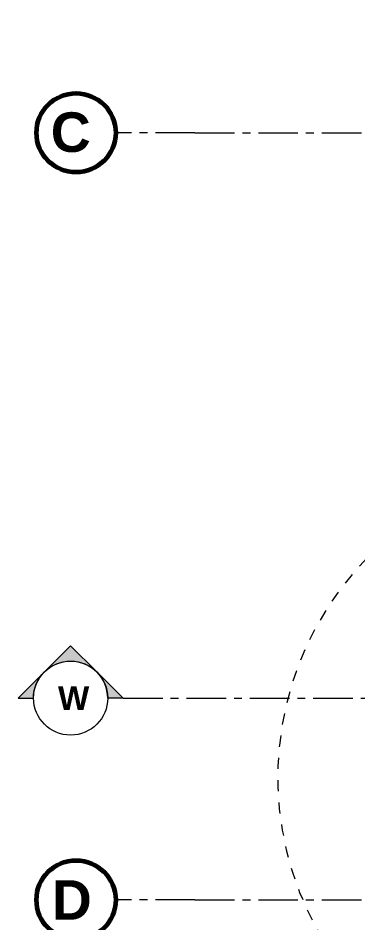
# Model space of a CAD drawing. Header units: inches. Extents: x -38 to 5698, y -33 to 92.
# Drawn here: x 188.61 to 192.9, y 7.16 to 18.6 of the extents above; entities that cross this region are included whole.
import ezdxf

# ---------------------------------------------------------------- set-up
doc = ezdxf.new("R2010")
doc.units = ezdxf.units.IN
doc.header["$MEASUREMENT"] = 0
doc.linetypes.add('Punto & Raya', pattern=[0.65, 0.5, -0.075, 0, -0.075])
doc.linetypes.add('Rayas', pattern=[0.282222, 0.141111, -0.141111])
for name, color, linetype in [('02 _ ARQ _ ALB _ Ejes Generales', 7, 'Continuous'), ('08 _ STR _ EXT _ 07 Losa Aligerada', 7, 'Continuous'), ('Marcador - Secciones', 251, 'Continuous')]:
    doc.layers.add(name, color=color, linetype=linetype)
doc.styles.add('Estilo_Generado_1', font='swisseb.ttf')

msp = doc.modelspace()

# ---------------------------------------------------------------- hatches: boundary and pattern name
at = {"layer": 'Marcador - Secciones', "linetype": 'Continuous', "lineweight": 13}
for points in [[(188.945, 10.333, -0.414214), (189.607, 10.333), (189.276, 10.664)], [(188.613, 10.002), (188.807, 10.002, -0.198912), (188.945, 10.333)], [(189.938, 10.002), (189.607, 10.333, -0.198912), (189.744, 10.002)]]:
    msp.add_hatch(color=7, dxfattribs=at).paths.add_polyline_path(points)

# ---------------------------------------------------------------- linework, layer by layer
at = {"layer": '02 _ ARQ _ ALB _ Ejes Generales', "color": 252, "linetype": 'Punto & Raya', "lineweight": 13}
for p, q in [((190.845, 17.15), (189.845, 17.15)), ((190.845, 17.15), (196.845, 17.15)), ((190.845, 7.45), (189.845, 7.45)), ((190.845, 7.45), (239.57, 7.45))]:
    msp.add_line(p, q, dxfattribs=at)
at = {"layer": '02 _ ARQ _ ALB _ Ejes Generales', "color": 7, "linetype": 'Continuous', "lineweight": 60}
for centre in [(189.345, 17.15), (189.345, 7.45)]:
    msp.add_circle(centre, 0.5, dxfattribs=at)
at = {"layer": '08 _ STR _ EXT _ 07 Losa Aligerada', "color": 7, "linetype": 'Rayas', "lineweight": 18, "flags": 128}
msp.add_lwpolyline([(193.22, 11.97, 1.049431), (198.794, 6.3), (209.6, 6.3), (209.6, 6.2), (214.798, 6.2), (214.798, 7.2), (222.07, 7.2), (222.07, 5.664), (223.27, 5.664), (223.27, 4.2), (228.37, 4.2), (228.37, 5.664), (229.57, 5.664), (229.57, 7.2), (236.57, 7.2), (236.57, 15), (236.57, 15.15), (236.57, 15.15), (236.57, 15.8), (236.57, 15.8), (236.57, 18.1), (236.57, 20.35), (234.07, 20.35), (231.67, 20.35), (231.67, 22.35), (231.67, 22.6), (231.67, 24.5), (231.67, 24.75), (231.67, 26.75), (236.57, 26.75), (236.57, 29.7), (236.57, 35.2), (236.57, 39.9), (228.67, 39.9), (223.553, 39.9), (223.553, 40.9), (218.932, 40.9), (218.932, 39.9), (208.37, 39.9), (208.37, 41.435), (207.42, 41.435), (207.42, 42.9), (202.22, 42.9), (202.22, 41.435), (201.27, 41.435), (201.27, 39.9), (196.27, 39.9), (196.27, 41.1), (192.87, 41.1), (192.87, 37.7), (194.07, 37.7), (194.07, 33.9), (193.17, 33.9), (193.17, 21.266), (193.22, 21.266)], format="xyb", close=True, dxfattribs=at)
at = {"layer": 'Marcador - Secciones', "color": 251, "linetype": 'Punto & Raya', "lineweight": 13}
msp.add_line((189.938, 10.002), (231.351, 10.002), dxfattribs=at)
at = {"layer": 'Marcador - Secciones', "color": 7, "linetype": 'Continuous', "lineweight": 13, "flags": 128}
for points in [[(188.945, 10.333, -0.414214), (189.607, 10.333), (189.276, 10.664)], [(188.613, 10.002), (188.807, 10.002, -0.198912), (188.945, 10.333)], [(189.938, 10.002), (189.744, 10.002, 0.198912), (189.607, 10.333)]]:
    msp.add_lwpolyline(points, format="xyb", close=True, dxfattribs=at)
at = {"layer": 'Marcador - Secciones', "color": 7, "linetype": 'Continuous', "lineweight": 13}
msp.add_circle((189.276, 10.002), 0.468, dxfattribs=at)

# ---------------------------------------------------------------- texts
at = {"layer": '02 _ ARQ _ ALB _ Ejes Generales', "color": 7, "lineweight": 30, "char_height": 0.5, "attachment_point": 1, "style": 'Estilo_Generado_1'}
for s, insert in [('\\A1;{\\pql;\\pt0;\\fSwis721 Ex BT|b1|i0|c0|p34;C}', (189.025, 17.408)), ('\\A1;{\\pql;\\pt0;\\fSwis721 Ex BT|b1|i0|c0|p34;D}', (189.039, 7.7))]:
    msp.add_mtext(s, dxfattribs=dict(at, insert=insert))
at = {"layer": 'Marcador - Secciones', "color": 5, "lineweight": 25, "insert": (189.512, 9.852), "char_height": 0.3, "attachment_point": 9, "style": 'Estilo_Generado_1'}
msp.add_mtext('\\A1;{\\pqr;\\pt0;\\fSwis721 Ex BT|b1|i0|c0|p34;W}', dxfattribs=at)

doc.saveas('drawing.dxf')
